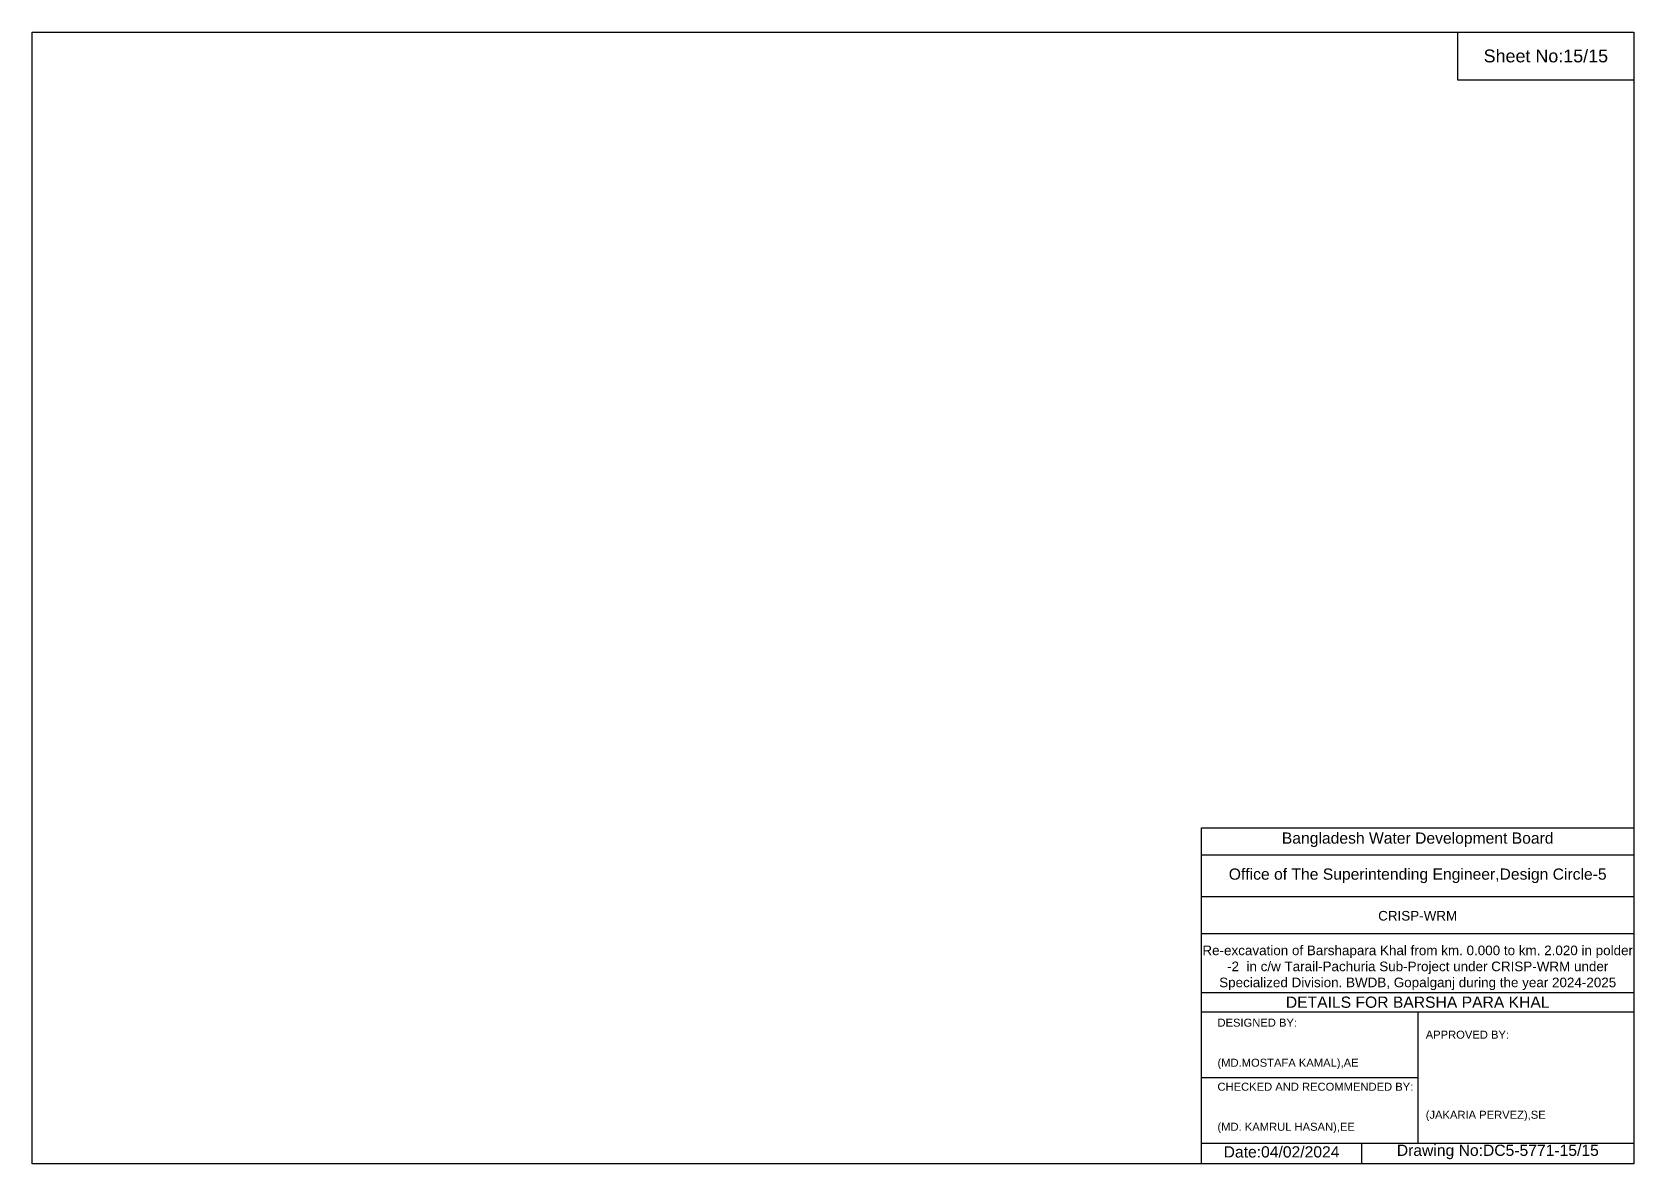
# Model space of a CAD drawing. Header units: inches. Extents: x 91000 to 248000, y -12937 to 0.
# Drawn here: x 240000 to 248000, y -5656 to 0 of the extents above; entities that cross this region are included whole.
import ezdxf

# ---------------------------------------------------------------- set-up
doc = ezdxf.new("R2010")
doc.units = ezdxf.units.IN
doc.header["$LTSCALE"] = 7
doc.header["$MEASUREMENT"] = 0
doc.styles.get("Standard").update_dxf_attribs({"font": 'arial.ttf'})

msp = doc.modelspace()

# ---------------------------------------------------------------- linework, layer by layer
for points in [[(240000, 0), (248000, 0), (248000, -5656), (240000, -5656)], [(247120, 0), (248000, 0), (248000, -240), (247120, -240)]]:
    msp.add_lwpolyline(points, close=True)
for points in [[(245840, -5656), (245840, -3976), (248000, -3976)], [(245840, -4112), (248000, -4112)], [(245840, -4320), (248000, -4320)], [(245840, -4504), (248000, -4504)], [(245840, -4800), (248000, -4800)], [(245840, -4896), (248000, -4896)], [(246920, -4896), (246920, -5552)], [(245840, -5224), (246920, -5224)], [(245840, -5552), (248000, -5552)], [(246640, -5552), (246640, -5656)]]:
    msp.add_lwpolyline(points)

# ---------------------------------------------------------------- texts
at = {"attachment_point": 5}
for s, insert, char_height in [('Sheet No:15/15', (247560, -120), 64), ('Bangladesh Water Development Board', (246920, -4036), 56), ('Office of The Superintending Engineer,Design Circle-5', (246920, -4216), 56)]:
    msp.add_mtext(s, dxfattribs=dict(at, insert=insert, char_height=char_height))
for s, insert, char_height, width, attachment_point in [('CRISP-WRM', (246920, -4416), 48, 2240, 5), ('Re-excavation of Barshapara Khal from km. 0.000 to km. 2.020 in polder -2  in c/w Tarail-Pachuria Sub-Project under CRISP-WRM under Specialized Division. BWDB, Gopalganj during the year 2024-2025', (246920, -4676), 48, 2160, 5), ('DETAILS FOR BARSHA PARA KHAL', (246920, -4848), 56, 2240, 5), ('DESIGNED BY:^J^J^J(MD.MOSTAFA KAMAL),AE', (245920, -5056), 40, 1120, 4), ('APPROVED BY:^J^J^J^J^J^J(JAKARIA PERVEZ),SE', (246960, -5216), 40, 1120, 4), ('CHECKED AND RECOMMENDED BY:^J^J^J(MD. KAMRUL HASAN),EE', (245920, -5376), 40, 1120, 4), ('Date:04/02/2024', (246240, -5596), 56, 1120, 5), ('Drawing No:DC5-5771-15/15', (247320, -5596), 56, 1760, 5)]:
    msp.add_mtext(s, dxfattribs=dict(insert=insert, char_height=char_height, width=width, attachment_point=attachment_point))

doc.saveas('drawing.dxf')
